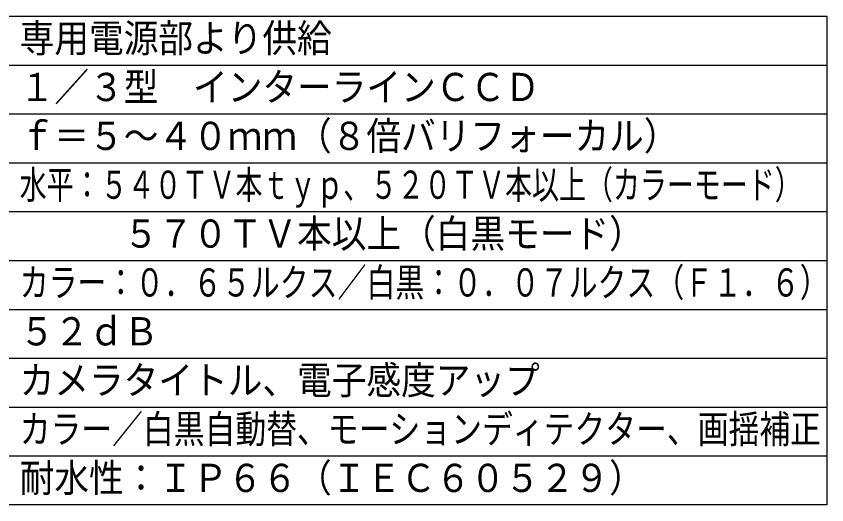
# Model space of a CAD drawing. Units: millimetres, scale not verified. Extents: x -63 to 63, y -57 to 57.
# Drawn here: x -20.4 to 62.5, y -56.5 to -6.5 of the extents above; entities that cross this region are included whole.
import ezdxf
from ezdxf.enums import TextEntityAlignment as Align

# ---------------------------------------------------------------- set-up
doc = ezdxf.new("R2010")
doc.units = ezdxf.units.MM
doc.header["$LTSCALE"] = 0.190236
doc.layers.add('0-2_WAKU', color=7, linetype='Continuous')
doc.layers.add('0-3_MOJI1', color=2, linetype='Continuous')
doc.styles.add('ＭＳ ゴシック', font='')
doc.styles.get('ＭＳ ゴシック').set_extended_font_data('MS Gothic')

msp = doc.modelspace()

# ---------------------------------------------------------------- linework, layer by layer
at = {"layer": '0-2_WAKU', "color": 4}
for p, q in [((-62.5001, -6.5), (62.5001, -6.5)), ((62.5001, -6.5), (62.5001, -56.5001)), ((62.5001, -56.5001), (-62.5001, -56.5001))]:
    msp.add_line(p, q, dxfattribs=at)
at = {"layer": '0-2_WAKU', "color": 1}
for p, q in [((-62.5001, -11.5), (62.5001, -11.5)), ((-62.5001, -16.5), (62.5001, -16.5)), ((-62.5001, -21.5), (62.5001, -21.5)), ((-62.5001, -26.5), (62.5001, -26.5)), ((-62.5001, -31.5), (62.5001, -31.5)), ((-62.5001, -36.5001), (62.5001, -36.5001)), ((-62.5001, -41.5001), (62.5001, -41.5001)), ((-62.5001, -46.5001), (62.5001, -46.5001)), ((-62.5001, -51.5001), (62.5001, -51.5001))]:
    msp.add_line(p, q, dxfattribs=at)

# ---------------------------------------------------------------- texts
at = {"layer": '0-3_MOJI1', "style": 'ＭＳ ゴシック'}
for s, width, p in [('専用電源部より供給', 0.9, (-20, -11.0551)), ('１／３型\u3000インターラインＣＣＤ', 0.9, (-20, -16.0551)), ('ｆ＝５～４０ｍｍ（８倍バリフォーカル）', 0.9, (-20, -21.0551)), ('水平：５４０ＴＶ本ｔｙｐ、５２０ＴＶ本以上（カラーモード）', 0.7, (-20, -26.0552)), ('\u3000\u3000\u3000５７０ＴＶ本以上（白黒モード）', 0.9, (-20, -31.0552)), ('カラー：０．６５ルクス／白黒：０．０７ルクス（Ｆ１．６）', 0.75, (-20, -36.0552)), ('５２ｄＢ', 0.9, (-20, -41.0552)), ('カメラタイトル、電子感度アップ', 0.9, (-20, -46.0552)), ('カラー／白黒自動替、モーションディテクター、画揺補正', 0.8, (-20, -51.0552)), ('耐水性：ＩＰ６６（ＩＥＣ６０５２９）', 0.9, (-20, -56.0552))]:
    msp.add_text(s, height=2.887, dxfattribs=dict(at, width=width)).set_placement(p, align=Align.BOTTOM_LEFT)

doc.saveas('drawing.dxf')
